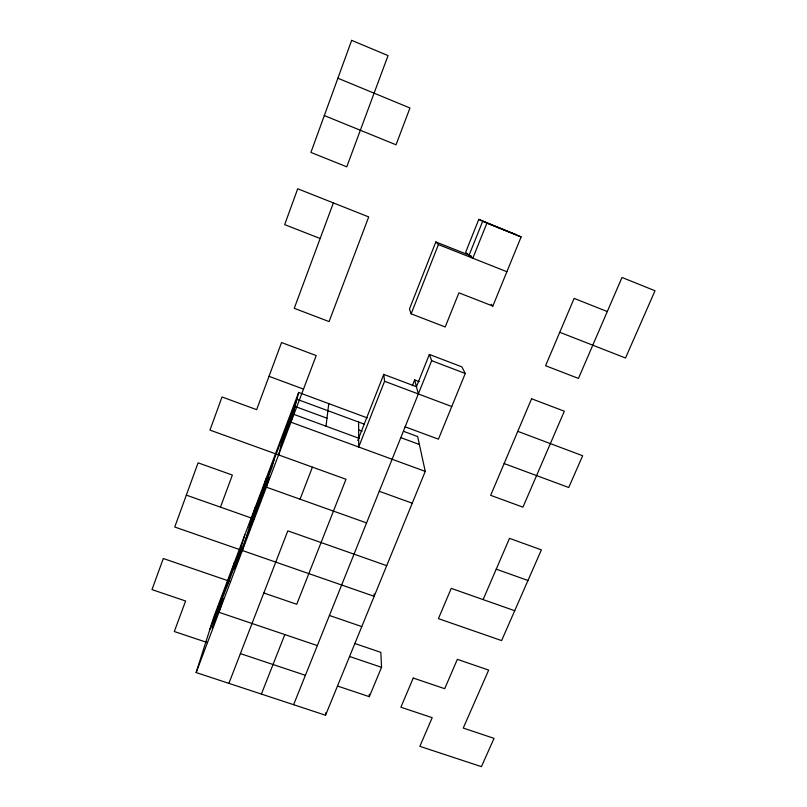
<?xml version="1.0" encoding="UTF-8"?>
<svg xmlns="http://www.w3.org/2000/svg" width="807" height="807" viewBox="0 0 807 807"><rect width="100%" height="100%" fill="white"/><g stroke="black" fill="none" stroke-linecap="round" stroke-linejoin="round"><path stroke-width="1.21" d="M367.256 417.885L298.661 392.474L213.926 616.619L196.141 672.554L325.554 715.234L325.705 712.742M326.008 426.187L328.752 403.621M298.661 392.474L290.964 422.212L425.249 471.389L325.554 715.234M278.576 454.906L283.388 437.243L295.039 406.446L326.976 418.208M274.39 458.79L271.868 467.687L249.242 527.485M257.483 508.077L260.49 497.758M263.324 488.043L265.997 478.874M242.362 550.515L255.345 507.038M244.824 534.89L234.474 568.854L269.195 477.129L266.35 487.176L366.57 522.916M227.14 585.892L234.403 562.429M220.311 601.78L212.019 628.179L223.176 598.693L218.969 612.291L317.333 645.59M220.462 507.139L232.366 475.061L198.078 462.835L174.746 527.021L374.176 596.312L374.085 593.902M333.372 202.91L294.252 308.314L329.074 321.59L368.708 216.922L297.712 188.767L284.669 224.628L320.157 238.509M209.85 629.42L241.575 545.562M252.389 516.964L296.905 399.253L364.502 424.22M216.286 614.591L238.126 556.86M281.058 445.797L293.062 414.082L359.186 438.362M196.141 672.554L316.203 355.564L281.552 342.541L256.646 409.653L222.016 396.973L209.971 430.111L345.991 479.267L296.754 604.282L263.818 592.994M228.906 683.358L287.817 530.855L386.704 565.657M300.053 499.2L312.43 467.142M357.763 440.501L383.749 374.398L416.432 386.714L429.354 354.444L461.907 366.872L465.276 373.48L438.423 439.169L405.134 426.812M471.389 256.051L435.83 241.939L409.462 309.01L411.156 313.822L445.212 326.966L458.921 292.82L492.835 306.085L521.12 236.915L478.793 219.383L465.649 252.288L472.811 258.21L486.883 223.156L478.793 219.383M261.387 694.07L284.821 634.584M383.749 374.398L384.586 381.277L358.691 447.017L358.631 422.061M411.156 313.822L438.423 244.571L435.83 241.939M412.367 385.645L414.657 379.915L419.307 381.671M469.109 255.153L482.707 221.209L515.855 234.534M293.607 704.703L431.684 360.679L429.354 354.444M337.487 686.041L369.324 696.683L381.54 667.318L380.843 652.369L354.596 643.431M483.111 599.591L509.51 538.36L541.386 549.87L501.611 640.587L438.423 618.636L451.244 588.374L514.705 610.717M207.49 642.614L174.302 631.518L185.62 601.003L151.988 589.624L163.296 558.515L230.6 581.595M240.395 653.609L305.399 675.318M349.572 656.495L381.54 667.318M329.417 615.479L361.798 626.585M186.336 495.135L254.286 519.052M496.224 569.167L527.96 580.475M379.26 491.292L412.246 503.205M400.766 437.626L419.388 444.496M358.651 429.879L362.141 431.16M269.013 376.314L303.503 389.105M504.143 463.551L568.723 487.509L582.654 455.743L517.781 431.352M403.54 431.321L417.653 436.547L425.249 471.389M384.586 381.277L451.769 406.536M431.684 360.679L465.276 373.48M559.765 332.282L625.516 358.005L655.012 290.742L621.985 277.467L578.458 378.422L545.593 365.722L574.12 298.398L607.288 311.552M438.423 244.571L506.887 271.727M486.883 223.156L521.12 236.915M324.313 115.572L396.035 144.796L409.966 107.987L337.891 78.218M491.12 304.269L492.835 306.085M414.657 379.915L418.329 393.957M369.273 694.262L369.324 696.683M351.66 40.35L310.917 152.412L346.768 166.827L388.046 55.592L351.66 40.35M413.245 678.051L400.887 707.225L432.199 717.685L419.842 746.334L481.436 766.65L494.045 738.355L463.248 728.065L488.669 670.092L457.347 659.349L444.697 688.694L413.245 678.051M531.591 398.749L490.666 495.337L522.956 507.159L564.325 411.217L531.591 398.749"/></g></svg>
